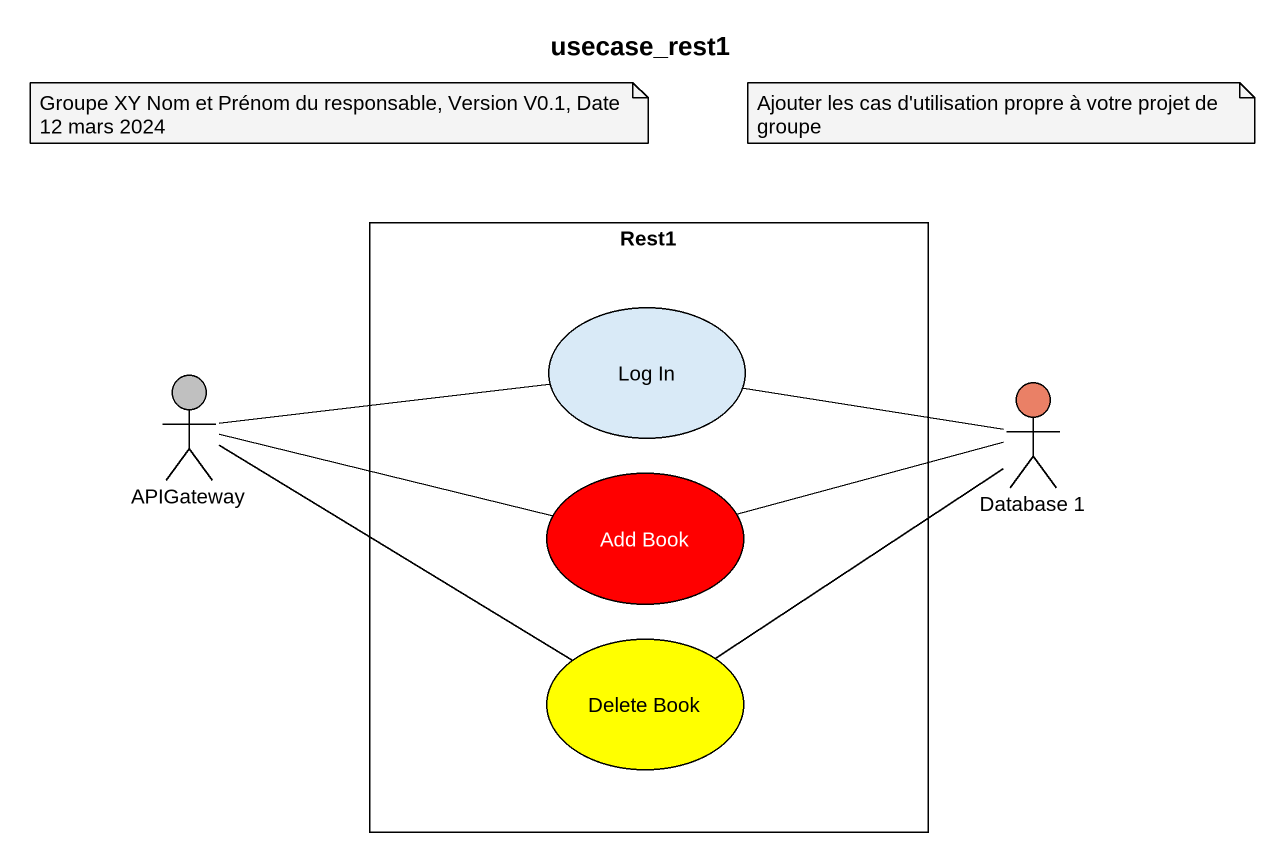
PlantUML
@startuml
title usecase_rest1
rectangle Rest1 {
  usecase "Log In" as Log_In
  usecase "Add Book" as Add_Book #FF0000
  usecase "Delete Book" as Delete_Book #FFFF00
}
actor APIGateway #C0C0C0
actor "Database 1" as Database_1 #EA8066
Log_In -right- Database_1
APIGateway -right- Log_In
APIGateway -right- Add_Book
APIGateway -right- Delete_Book
Add_Book -right- Database_1
Delete_Book -up- Database_1
note as N1
  Groupe XY Nom et Prénom du responsable, Version V0.1, Date 12 mars 2024
end note
note as N2
  Ajouter les cas d'utilisation propre à votre projet de groupe
end note
@enduml
